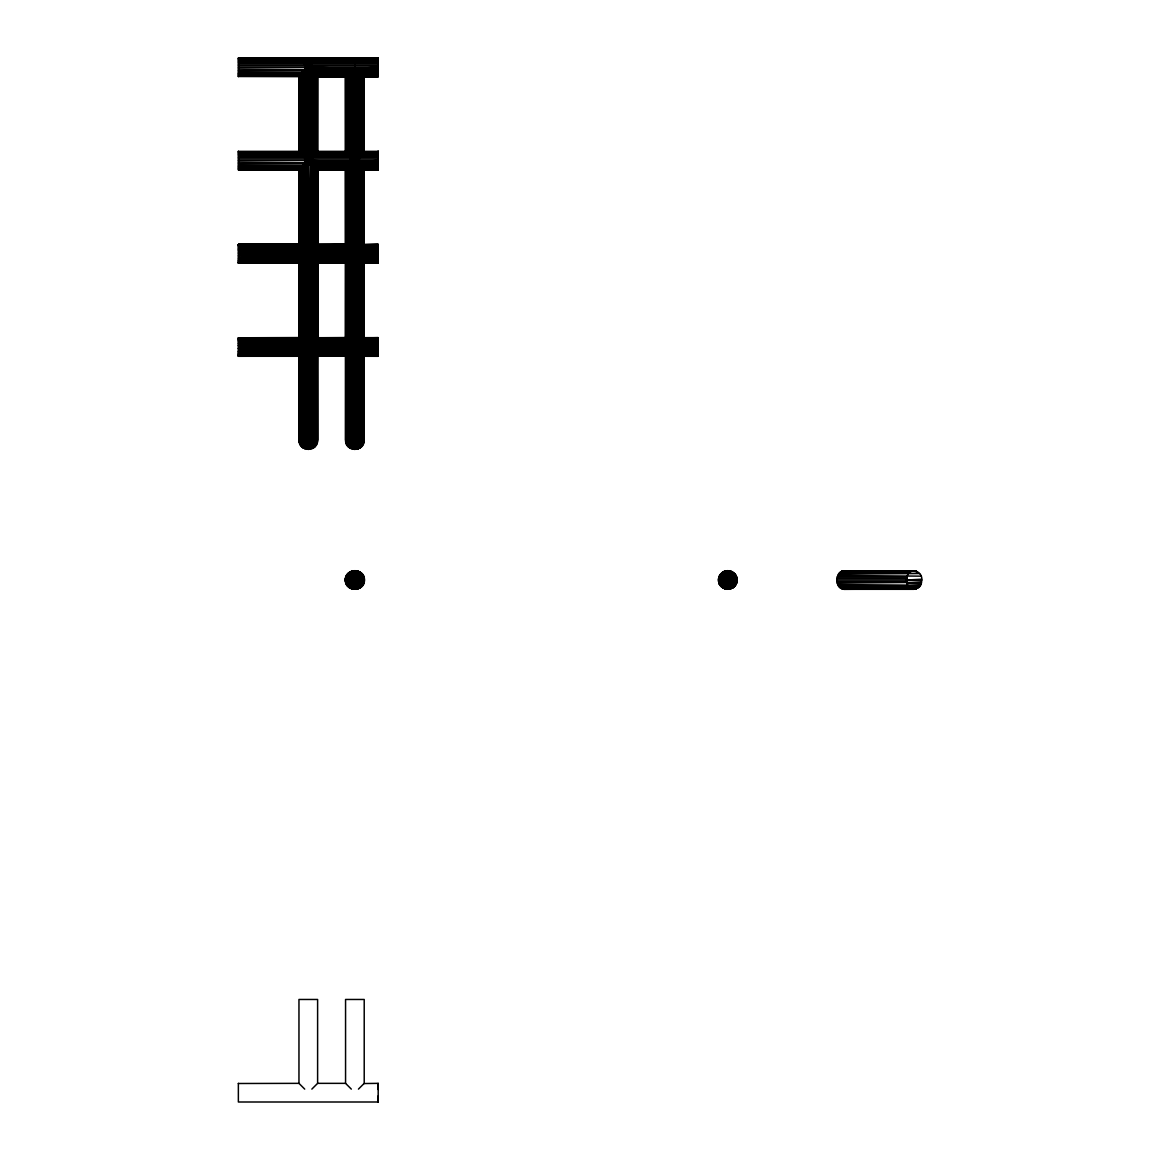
<?xml version="1.0" encoding="UTF-8"?>
<svg xmlns="http://www.w3.org/2000/svg" width="1160" height="1160" viewBox="0 0 1160 1160"><rect width="100%" height="100%" fill="white"/><g stroke="black" fill="none" stroke-linecap="round" stroke-linejoin="round"><path stroke-width="1.5" d="M238.365 1083.498L298.961 1083.353L298.961 999.47L317.608 999.47L317.608 1083.353L311.851 1089.11M301.339 165.894L300.889 246.355L238.365 245.673L299.671 245.137L299.396 169.534L299.28 244.745L238.365 244.992L278.907 245.34M238.365 343.781L378.189 343.781L238.365 345.346L308.285 346.97L317.608 356.279L317.608 440.176C318.202 452.168 298.279 452.183 299.106 440.176L299.135 356.106L308.285 346.97L378.189 345.346L354.887 344.259L238.365 343.781L306.486 343.07M315.882 445.251L317.245 441.96L317.202 355.888L345.97 355.888L346.13 440.176C345.955 450.182 361.76 451.82 363.341 441.858L362.645 354.714L378.189 355.032L363.5 355.569L362.964 440.176C362.746 449.094 348.826 450.718 347.289 441.685L347.13 354.714L316.027 354.714L315.418 440.176C314.737 447.586 303.311 449.268 301.817 441.467L302.368 352.872L238.365 352.959L303.108 352.147L303.195 441.191C304.616 447.572 313.142 445.628 314.273 440.176L314.868 353.553L348.29 353.553L348.421 441.467C349.914 449.268 361.34 447.586 362.021 440.176L362.645 354.714L378.189 354.104L378.189 356.279L364.211 356.279L354.887 346.057L238.365 345.346L378.189 345.346M313.794 156.948L312.982 70.905L312.678 158.746L311.474 67.323L310.445 66.787L308.821 67.323L307.733 346.97L305.094 346.97L304.717 257.317L238.365 256.94L306.457 255.562L307.197 346.97C304.457 349.537 310.822 349.668 311.474 346.97L311.851 257.317L351.32 257.317L351.697 346.97L358.077 346.97L358.454 257.317L359.194 256.621L355.293 253.75L354.887 58.145M359.586 343.389L360.557 259.419L378.189 259.738L378.189 263.074L364.211 263.074L354.887 253.75L309.502 254.968L310.445 347.493L306.11 347.493L306.457 255.562L238.365 255.374L378.189 252.126L311.851 250.183L311.474 67.323L310.097 251.938L378.189 253.75L354.887 255.562L353.104 254.098L353.974 161.443L308.285 160.529L307.733 67.323L306.11 66.787L305.094 67.323L304.717 250.183L238.365 250.56L305.863 251.343L306.661 67.323C304.587 64.539 311.982 64.539 309.894 67.323L310.097 160.529L309.357 67.323L310.445 66.787L306.11 66.787L307.197 67.323L307.067 252.532L238.365 253.75L378.189 253.75M300.672 441.685L300.527 354.714L238.365 355.032L299.671 355.569L300.208 440.176C300.425 449.094 314.345 450.718 315.882 441.685L315.491 354.177L347.681 354.177L348.421 441.467M317.55 356.236L317.419 442.003L308.285 440.176L299.135 442.003L298.961 356.279L238.365 356.279L238.365 337.647M346.101 338.01L345.883 262.755L317.521 262.986L317.463 338.024L317.608 263.074L298.961 244.426L299.048 169.462L299.28 244.745L238.365 244.571L238.365 263.074L298.961 263.074L298.961 338.038L299.135 262.899L238.365 262.928L299.367 262.668L299.512 339.793M345.941 244.615L317.289 244.745L317.55 169.476L317.419 244.6L345.941 244.934M317.564 169.462L317.579 244.456L345.999 244.542L317.419 244.6L317.303 169.476L317.289 244.745L345.999 244.426L317.521 244.513L317.564 169.462L317.55 244.47L299.005 263.03L238.365 263.074L299.28 262.755L299.498 338.01M238.365 68.933L352.176 70.02L351.393 161.225C351.93 164.952 357.845 164.952 358.382 161.225L354.887 160.529L345.564 169.853L345.564 244.818L345.738 169.679L317.202 169.708L345.97 169.462L346.115 244.789M362.065 155.194L362.645 75.067L378.189 75.4L363.5 75.936L363.631 153.338L363.805 76.241L378.189 76.502L364.037 76.458L364.066 151.597L364.211 76.647L354.887 67.323L345.564 76.647L345.564 151.612L345.738 76.458L317.202 76.487L345.97 76.241L346.115 153.367L346.274 75.936L315.52 75.501M358.454 253.75L357.411 256.273L355.583 257.244L354.887 253.75L345.607 263.03L345.564 338.038L345.738 262.899L340.504 262.74M358.454 70.891L359.527 158.746L359.281 71.717L378.189 70.514L358.454 70.891L358.077 160.529L356.671 160.892L355.293 160.529L354.887 67.323L354.481 160.529L353.104 160.892L351.697 160.529L351.32 70.891L311.866 71.891L349.711 72.5L348.942 155.15L348.971 73.239L311.822 73.312M359.962 441.191L359.281 351.364L378.189 350.146L358.454 350.537L358.077 440.176L356.671 440.539L355.293 440.176L355.801 347.884L378.189 348.58L357.599 349.668L358.382 440.873C357.845 444.599 351.93 444.599 351.393 440.873L351.32 350.537L311.851 350.537L311.474 440.176L308.69 440.176L309.198 347.884L353.974 347.884L353.104 440.539L354.887 442.003L356.671 440.539L357.599 349.668L378.189 350.146L378.189 352.959L361.485 353.553L360.876 440.176C359.252 446.701 350.523 446.701 348.899 440.176L348.971 352.872L314.2 352.872L314.751 441.467M348.899 248.399L348.971 166.446L313.591 166.518L348.29 167.127L348.856 248.341L349.711 165.721L310.082 165.213M354.887 344.259L354.887 343.404L378.189 342.301L378.189 337.647L363.849 337.951M354.887 252.837L354.887 251.938L310.097 251.938L308.734 160.529L309.357 67.323M354.887 251.038L354.887 250.183L378.189 249.095L378.189 250.56L310.097 251.938L311.416 160.529M355.801 347.884L355.7 440.176L356.671 440.539L355.801 347.884L378.189 346.97L354.887 346.057M359.542 343.345L359.542 258.404L378.189 258.404L378.189 256.94L357.294 256.157L356.512 346.97C358.585 349.74 351.19 349.74 353.263 346.97L353.075 255.562L309.502 254.968L308.821 346.97L310.445 347.493L309.357 346.97L309.502 254.968M362.021 440.176L362.094 354.177L378.189 354.104L361.485 353.553L362.486 441.685M362.964 339.72L362.964 261.827L378.189 261.827L362.282 261.145L362.05 341.606M363.66 244.789L363.805 169.462L378.189 169.722L364.037 169.679L364.211 244.818L364.168 169.809L354.887 160.529L351.393 161.225M364.08 151.612L364.037 76.458M363.341 443.671L363.805 355.888L378.189 356.149L364.168 356.236L364.066 440.176C364.892 452.183 344.969 452.168 345.564 440.176L345.564 356.279M238.365 1083.353L238.365 1102L378.189 1102L378.189 1095.866M378.189 1089.486L378.189 1083.353L364.037 1083.542M363.007 339.764L363.5 262.363L378.189 262.508L363.892 262.755L364.211 338.038L364.168 263.03L378.189 262.928L378.189 244.426L363.849 244.6L378.189 244.426L378.189 247.762L358.469 248.443M238.365 76.647L238.365 58L378.189 58L378.189 65.7L238.365 65.7M299.28 262.755L299.12 338.01L299.28 262.755L295.699 262.74M299.512 74.486L299.367 153.367L299.12 76.284L298.961 151.569M299.367 169.505L299.367 244.832L238.365 244.992L299.671 245.137L299.831 167.736M299.526 339.764L299.671 262.363L238.365 262.508L300.063 261.971L300.193 339.735M304.775 440.873L304.717 350.537L238.365 351.625L303.891 351.364L303.615 440.176L304.775 440.873C305.326 444.599 311.228 444.599 311.779 440.873L310.981 349.668L352.176 349.668L353.263 440.176L353.075 348.783L310.097 348.783L309.502 440.176C311.387 442.061 305.762 442.83 306.661 440.176L307.371 347.884L238.365 346.97L378.189 346.97M309.502 440.176L309.198 347.884L309.096 440.176L310.068 440.539L310.097 348.783M315.447 339.808L315.68 261.145L347.681 260.957L347.739 341.591M347.913 245.529L316.506 245.529L316.709 167.765M299.831 443.671L299.671 355.569L238.365 355.728L299.367 355.888L299.526 440.176C299.338 450.182 315.157 451.82 316.724 441.858L316.506 355.192L346.666 355.192L346.434 441.858M316.404 339.764L316.897 262.363L346.274 262.363L346.144 339.764L345.97 262.668L317.289 262.755L317.057 339.793L316.897 262.363L346.666 261.971L346.796 339.735M317.303 153.367L317.449 76.284M345.695 338.038L345.651 262.986L317.55 263.03L317.477 338.038L317.55 263.03L345.738 262.899L345.724 338.01L345.593 263.044L317.419 262.899L317.434 337.995L317.419 262.899L345.883 262.755L317.289 262.755M346.144 244.745L346.274 169.143L315.52 168.707M315.882 441.685L316.897 355.569L346.274 355.569L346.434 443.671M311.793 71.963L350.494 71.717L350.233 158.76L349.711 72.5L311.88 73.239M355.583 257.244L352.901 256.723L351.393 254.446L351.32 164.096L310.068 165.155L350.494 164.923L350.233 251.966L349.711 165.721L311.88 166.46M313.36 441.191L312.678 351.364L350.494 351.364L349.812 441.191M356.512 440.176L356.7 348.783L378.189 348.58M362.964 440.176L363.109 355.192L378.189 355.032M363.66 337.995L363.805 262.668L364.037 337.995M299.875 153.367L300.179 74.486L300.498 153.367L301.107 72.703M299.106 440.176L299.367 355.888L238.365 356.149L299.005 356.236L299.309 441.96M238.365 245.673L300.208 245.673L300.498 167.779M299.831 441.858L300.527 354.714L238.365 354.104L301.687 353.553L302.281 440.176L303.195 441.191M308.821 346.97L307.371 160.529L307.733 67.323M303.891 351.364L305.094 440.176L306.501 440.539L307.879 440.176L308.285 346.97L312.113 348.971L310.735 350.523L308.285 346.97L304.442 348.971L305.82 350.523L308.285 346.97L311.518 349.841M351.291 248.573L313.461 248.573L312.692 162.327L311.851 250.183L353.089 249.386L313.461 248.573L313.824 164.125M313.852 156.948L314.244 72.703L314.839 155.165L315.375 74.486L315.882 155.165L316.317 74.486M331.368 245.34L316.897 245.137L317.245 169.534L317.202 244.832L345.912 244.832L345.97 169.462L315.462 169.331M316.752 153.367L317.013 76.284L317.26 153.367M345.738 151.569L345.97 76.241L315.462 76.111M345.738 337.995L345.97 262.668L316.897 262.363M345.97 355.888L345.738 442.003L354.887 440.176L364.037 442.003L364.211 356.279M346.84 153.41L347.13 75.067L313.577 74.544M346.84 246.63L347.13 168.287L315.346 167.794M346.84 339.837L347.13 261.507L315.68 261.145L316.303 339.808M347.289 441.685L347.13 354.714M354.539 255.533L354.887 160.529L358.179 161.907M353.974 347.884L354.075 440.176L353.104 440.539L354.481 440.176L353.974 347.884L353.104 440.539L351.697 440.176L350.494 351.364M354.481 440.176L354.887 346.97L358.73 348.971L356.424 351.016M358.454 164.096L359.527 251.952L359.281 164.923L378.189 163.719L358.454 164.096L358.382 254.446L356.106 253.75L355.801 161.443L378.189 160.529L238.365 160.529M299.715 151.569L299.86 128.267M301.18 341.548L301.687 260.348L238.365 259.738L303.108 258.926L303.601 343.375M301.817 441.467L301.687 353.553L238.365 352.959M305.094 440.176L305.573 349.668L238.365 348.58L307.371 347.884L307.879 440.176M308.285 160.529L308.821 67.323M311.779 440.873L312.939 440.176L313.461 352.147L349.711 352.147L350.233 440.176L351.393 440.873M349.508 246.543L315.491 246.543L315.882 165.909L316.027 245.993L347.826 245.993M347.782 341.548L348.29 260.348L313.954 259.419L312.982 343.389M347.754 440.176L348.29 353.553M238.365 163.719L352.176 163.241L353.263 253.75L353.075 162.356L308.285 162.153L353.974 161.443L353.669 253.75L351.697 253.75L352.176 163.241L238.365 162.153M351.697 440.176L352.176 349.668M355.293 160.529L355.801 68.237L378.189 67.323L238.365 67.323M355.236 255.533L355.801 161.443L378.189 162.153L378.189 169.853L364.211 169.853L364.211 244.818M359.556 158.746L360.064 72.5L378.189 71.978L359.281 71.717M359.556 251.952L360.064 165.721L378.189 165.198L359.281 164.923M358.382 440.873L359.542 440.176L360.064 352.147L378.189 351.625L359.281 351.364M302.325 165.952L301.687 247.152L238.365 247.762L302.601 248.081L303.456 164.111M314.317 341.548L314.868 260.348L348.29 260.348L348.87 343.36L349.711 258.926L312.939 258.404L312.939 343.345M358.179 255.113L355.7 253.75L355.801 161.443L356.671 254.098L355.975 346.97L357.048 347.493L355.424 346.97L356.106 254.968L355.293 253.75L356.25 257.041M356.106 440.176L356.7 348.783M360.919 155.121L361.485 73.906L378.189 73.312L360.064 72.5L360.832 155.15L360.803 73.239L378.189 73.312M360.905 343.36L361.485 260.348L378.189 259.738M362.065 248.414L362.645 168.287L378.189 167.678L361.485 167.127L360.919 248.341L360.064 165.721L378.189 166.532L361.485 167.127L361.993 248.341L362.094 167.736L378.189 167.678M302.281 440.176L303.108 352.147L238.365 351.625M309.894 346.97L310.692 256.157L353.075 255.562L353.8 346.97L352.727 347.493L354.351 346.97L354.887 253.75L354.192 257.244M348.899 440.176L349.711 352.147M305.094 67.323L307.067 252.532L238.365 252.126L305.863 251.343L303.659 70.905L303.5 156.948L302.339 70.905L301.426 155.165L301.15 72.703M304.717 250.183L238.365 249.095L303.615 249.095L304.717 160.529M303.659 343.375L304.717 257.317L238.365 258.404L303.108 258.926L302.325 343.375L301.687 260.348L238.365 260.884L300.527 261.507L301.107 341.62L301.078 260.957L238.365 260.884M307.197 346.97L308.285 253.75L308.285 449.5M309.894 440.176L310.981 349.668M350.276 343.375L351.32 257.317L350.581 256.621L354.075 253.75L353.974 161.443L354.481 253.75L353.524 257.041M353.8 346.97L354.887 253.75L355.424 346.97M305.094 346.97L306.457 255.562M351.697 346.97L353.075 255.562M921.606 580.798C923.824 570.111 907.294 566.892 906.83 578.419C903.712 589.962 921.852 593.354 921.606 580.798L906.714 580L921.606 579.202M345.332 580C344.81 567.878 364.979 567.878 364.443 580C364.979 592.122 344.81 592.122 345.332 580L364.443 580M345.651 579.26L345.651 580.754M364.283 580.754L364.283 579.246M731.946 587.758C719.301 594.761 713.284 571.039 727.74 571.184M719.243 579.289C717.808 590.222 735.861 591.716 736.252 580.711C737.673 569.777 719.635 568.284 719.243 579.289C718.533 590.135 736.179 591.121 735.947 580C736.44 569.429 719.055 569.429 719.548 580M720.418 579.391C719.186 588.816 734.729 590.092 735.077 580.609C736.31 571.184 720.751 569.908 720.418 579.391L720.041 578.71C721.245 568.719 737.572 571.43 735.44 581.29C734.251 591.281 717.924 588.57 720.041 578.71M721.447 579.478C720.389 587.902 734.425 588.482 734.062 580C733.743 570.676 721.679 573.518 720.984 578.869C722.027 570.082 736.368 572.475 734.512 581.131C733.468 589.918 719.113 587.525 720.984 578.869M731.496 580C721.636 594.225 722.811 565.181 732.163 580.362C719.939 596.544 722.782 562.397 732.163 580.362M732.83 580.421C721.636 560.541 718.518 597.98 733.395 580.942C715.952 600.445 723.231 556.829 733.395 580.942M913.862 589.309L843.943 589.309C833.156 588.308 835.389 568.009 846.452 571.082L916.356 571.082L841.479 571.343L846.452 571.082M353.887 589.294L354.656 580L353.887 570.705M731.438 588.424L726.972 589.294L728.509 570.749C736.687 570.909 740.109 582.697 733.468 587.351L722.013 572.649L723.303 571.808L724.725 571.184L730.771 588.816L733.453 587.337L732.178 588.192L723.303 571.808L724.812 571.46M732.786 584.64L732.236 586.859L733.294 586.032M733.482 585.278L733.482 583.755M734.207 585.032L734.207 583.495M355.119 580.522C353.873 578.622 356.932 581.203 355.119 579.231M354.656 579.318L353.887 580L354.656 580.696M317.245 441.96L317.419 356.106L345.738 356.106L345.926 441.96M363.849 441.96L364.037 356.106L378.189 356.149M309.821 63.278L312.113 65.308L308.285 67.323L305.82 63.756L311.793 62.234L306.095 61.538L304.442 65.308L308.285 67.323L353.974 68.237L354.481 160.529M305.036 64.453L308.285 67.323L309.401 58.131L311.562 58.667M308.009 349.174L308.285 346.97L305.036 349.841M354.612 349.174L354.887 346.97L358.135 349.841M345.492 579.246L348.435 573.243M364.037 581.493L364.124 580.754M718.577 578.477L720.882 573.692L734.599 586.308C737.629 582.9 737.542 577.115 734.599 573.692L720.911 586.293L724.725 588.787M732.569 587.38L736.817 581.508L736.296 577.071L736.02 583.625M352.901 256.723L354.075 253.75L353.597 255.04M353.118 589.193L354.656 580L353.118 570.807M356.656 570.807L355.119 580L355.888 589.294L356.656 589.164L355.119 580L355.888 570.705L355.119 570.807L355.119 589.323L354.656 570.676L352.408 571.082M719.664 576.462L720.186 575.055M719.664 582.769L719.794 582.015M726.972 589.294L726.203 589.193L729.277 570.807M733.773 585.553L733.773 583.262M734.483 585.249L734.613 584.48M722.665 572.228L732.845 587.801L735.121 584.828L734.512 581.131M735.817 583.538L734.396 586.119L736.774 582.291L718.736 577.723M736.658 578.507L736.658 581.493M316.724 441.858L316.897 355.569M363.341 441.858L363.5 355.569L378.189 355.728L363.805 355.888L364.066 440.176L345.564 440.176L345.607 356.236L354.887 346.97L357.352 350.523M354.192 164.038L354.887 160.529L357.86 162.516M306.457 449.326L308.285 440.176L316.897 443.743M353.075 449.326L354.887 440.176L363.5 443.743M364.196 581.508L363.211 584.379M352.364 589.034L354.656 580L352.364 570.966M357.411 570.966L355.119 580L357.411 589.034M726.203 589.193L725.464 589.005L730.032 570.966M725.493 588.917L723.448 587.946M736.252 580.711L736.44 581.45L736.44 578.55L735.832 581.348M734.396 586.119L735.498 584.19L734.889 584.669M736.252 583.726L736.745 582.276L736.252 583.726L719.243 576.274L718.953 576.984L736.557 583.03L736.658 582.262M736.817 581.508L737.064 580L718.417 580L718.548 578.463L736.933 581.537L736.499 582.218M353.38 254.765L353.669 253.75L351.596 255.113M719.2 577.071L718.982 582.218M351.639 588.816L354.656 580L351.639 571.184M358.15 571.184L355.119 580L358.15 588.816M730.771 571.184L724.725 588.816L725.464 589.005M735.918 579.318L736.165 578.593L736.774 580L736.165 581.407L735.077 579.391M734.875 585.553L736.165 583.697M305.196 59.175L308.285 67.323L311.373 59.175M307.487 349.044L308.285 346.97L309.067 349.044M354.09 349.044L354.887 346.97L355.685 349.044M719.055 577.013L719.794 575.693M353.873 255.258L354.481 253.75M353.524 163.835L354.887 160.529L356.874 163.502M304.717 448.789L308.285 440.176L316.027 445.353M351.32 448.789L354.887 440.176L362.645 445.353M358.875 571.46L355.119 580L358.875 588.54M718.924 576.97L719.548 575.563L735.947 584.437M724.014 588.511L731.438 571.576L727.74 570.676L724.725 571.213L726.986 570.836L728.509 589.251L727.74 589.193L727.74 570.676L728.509 570.836M350.219 588.192L354.656 580L350.914 571.46M359.556 571.808L355.119 580L359.556 588.192M723.448 572.054L720.041 574.968L720.621 574.447M732.178 571.808L723.361 588.091L722.709 587.699M363.065 584.307L361.775 586.119M360.224 572.199L355.119 580L360.224 587.801M722.665 587.772L732.772 572.3L734.034 573.171L721.433 586.859L722.042 587.337L719.2 582.929M356.25 163.835L354.887 160.529L351.219 164.198L352.017 164.836M303.108 447.934L308.285 440.176L314.868 446.774M349.711 447.934L354.887 440.176L361.485 446.774M304.993 58.667L307.168 58.131L308.285 67.323L310.735 63.756M355.293 440.176L354.887 346.97L351.045 348.971L352.423 350.523L354.887 346.97L355.163 349.174M362.079 585.423C372.838 562.049 330.498 572.46 351.118 588.077M348.928 587.351L354.656 580L350.219 571.808M360.847 572.649L355.119 580L360.847 587.351M722.013 587.351L733.468 572.649M362.457 585.713L361.964 586.293L355.119 580L361.442 573.141M348.348 586.859L354.656 580L349.566 572.199M720.49 574.36L719.968 574.925L735.541 585.104L735.687 584.307L735.121 584.828M301.687 446.774L308.285 440.176L313.461 447.934L314.751 446.643M348.29 446.774L354.887 440.176L360.064 447.934M361.615 585.974L357.294 588.555L351.799 588.337M358.454 1089.11L364.211 1083.353L364.211 999.47L345.564 999.47L345.564 1083.353L351.32 1089.11M347.797 586.308L354.656 580L348.928 572.649M361.978 573.692L355.119 580L361.442 586.859M308.285 67.323L311.518 64.453M351.639 349.841L354.887 346.97M348.536 573.359L350.973 571.576M733.86 586.641L732.83 587.772M357.758 164.836L358.556 164.198M347.304 585.727L354.656 580L348.348 573.141M362.486 574.273L355.119 580L362.486 585.727M721.52 586.772L720.418 585.713L735.106 574.273L734.585 573.707M360.774 587.25L359.426 587.946M351.915 162.516L354.887 160.529L355.583 164.038M300.527 445.353L308.285 440.176L311.851 448.789M347.13 445.353L354.887 440.176L358.454 448.789M347.333 585.713L346.883 585.089L354.656 580L347.797 573.692M362.935 574.896L355.119 580L362.935 585.104M720.041 585.032L720.418 585.713L719.939 585.104L735.527 574.925L736.44 577.013L735.106 574.273M732.685 587.569L731.38 588.279M719.664 584.379L719.664 583.538M718.577 581.523L719.577 584.423L735.918 575.577L733.163 573.04M736.296 577.839L735.832 575.621M363.326 575.563L355.119 580L363.326 584.437M358.382 448.63L359.962 447.774M303.92 61.002L307.356 59.711L312.635 61.002M304.775 62.234L306.095 61.538M346.13 583.741L354.656 580L347.304 574.273M720.49 585.64L719.214 583.741L736.281 576.259L736.774 577.709L718.707 582.291M351.596 161.907L354.887 160.529M299.671 443.743L308.285 440.176L310.097 449.326M346.274 443.743L354.887 440.176L356.7 449.326M351.031 571.721L352.437 571.242M358.759 588.279L357.338 588.758M345.839 583.03L354.656 580L346.854 574.896M363.935 583.03L355.119 580L363.66 576.259L363.906 576.984L355.119 580L363.66 583.741M719.214 583.741L718.953 583.016L736.527 576.984L736.745 577.723L736.252 576.274M730.684 588.54L728.495 589.005M843.943 589.309L916.356 588.917L841.479 588.642M345.622 582.291L354.656 580L350.914 588.54L352.408 588.917M356.671 254.098L358.077 253.75L357.599 163.241L378.189 162.153L356.7 162.356L356.512 253.75L357.599 163.241L378.189 163.719M356.642 589.077L357.381 588.917M351.393 254.446L353.104 254.098M345.462 581.537L354.656 580L349.566 587.801L348.957 587.337M364.327 578.463L355.119 580L364.168 582.291M736.933 578.463L718.548 581.537L718.49 579.231L737.035 580.768L736.078 577.143M356.613 588.917L355.119 589.034M310.068 449.152L306.501 449.152M345.375 580.768L354.656 580L346.463 575.563M364.414 579.231L355.119 580L364.327 581.537M731.25 577.274L733.526 577.462M718.461 580.768L737.035 579.231M845.205 570.749L842.696 570.894L915.124 570.749L912.601 570.894M919.561 573.548L838.462 574.142M837.23 583.103L921.388 582.349M918.604 587.496L840.347 587.932L843.262 588.091M727.001 570.995L728.495 570.995M378.189 74.457L362.094 74.53L362.036 155.165L361.485 73.906L378.189 74.457L362.645 75.067L362.935 153.41M378.189 168.606L363.5 169.143L363.007 246.543L363.109 168.751L378.189 168.606L362.645 168.287L362.935 246.63M378.189 261.827L363.5 262.363L363.631 339.764L363.892 262.755L378.189 262.928L367.401 262.74M358.469 341.663L378.189 340.967L360.267 340.518M312.939 258.404L351.32 257.317L310.692 256.157L311.474 346.97M362.065 245.369L378.189 244.992L362.065 244.876M360.267 247.036L378.189 246.616L362.065 246.181M362.065 338.575L378.189 338.198L362.065 338.096M360.267 340.243L378.189 339.822L362.065 339.401M313.461 248.573L351.291 247.906M359.498 343.375L358.454 257.317L378.189 256.94M238.365 249.095L302.601 248.081L302.383 165.894M313.505 74.385L348.29 73.906L348.856 155.121M313.505 167.606L348.29 167.127L347.782 248.341L347.681 167.736L313.649 167.678M362.065 245.905L378.189 245.673L362.065 245.572M362.065 339.111L378.189 338.894L362.065 338.793M363.849 244.731L378.189 244.426M356.685 249.342L378.189 249.095L358.469 248.646M356.685 342.548L378.189 342.301L358.469 341.867M238.365 70.514L352.176 70.02L353.104 160.892L354.887 162.356L356.671 160.892L355.801 68.237L378.189 68.933L378.189 76.647L364.211 76.647L378.189 76.502M378.189 75.4L363.109 75.545L362.978 153.309L363.5 75.936L378.189 76.081L363.805 76.241L364.037 151.569M316.346 339.72L316.346 261.827L347.13 261.507L347.71 341.62M310.068 343.041L353.089 342.591L311.866 342.476M315.346 75.342L347.13 75.067L347.71 155.194M315.346 168.548L347.13 168.287L347.71 248.414M378.189 169.722L364.168 169.809L378.189 169.853L378.189 151.221L378.189 158.92L238.365 158.92M362.065 245.094L378.189 244.992L363.849 244.992M378.189 263.074L364.168 263.03L378.189 263.074L364.168 263.03L364.08 338.038L364.211 263.074L378.189 262.928L363.892 262.755L364.051 339.793M362.065 338.314L378.189 338.198M301.107 339.068L238.365 338.894L301.107 338.604M315.447 338.531L345.926 338.401M302.905 340.126L238.365 339.822L302.905 339.488M313.664 339.43L347.71 339.256M304.688 341.431L238.365 340.967L302.905 340.634M311.866 340.59L349.508 340.402L313.664 340.185M304.688 342.012L238.365 342.301L306.486 342.461M311.866 341.982L351.306 341.808L311.866 341.489M315.52 76.052L346.274 75.936L346.767 153.338L346.666 75.545L315.259 75.414M315.52 169.273L346.274 169.143L346.767 246.543L346.666 168.751L315.259 168.635M316.738 167.736L316.897 245.137L345.839 245.021M358.469 247.819L378.189 247.762L360.267 247.298M360.267 341.04L378.189 340.967M345.607 76.603L317.173 76.632L345.564 76.647L345.695 151.612L345.564 76.647L317.173 76.531M345.607 169.809L317.173 169.853L345.564 169.853L345.695 244.818L345.564 169.853L317.173 169.737M299.135 244.6L299.062 169.476L299.135 244.6L238.365 244.571L298.976 244.456L298.961 169.462L299.005 244.47L238.365 244.571L299.367 244.832M363.849 337.676L378.189 337.647L378.189 356.279L364.168 356.236M299.324 338.125L238.365 338.198L299.324 337.923M315.447 338.096L345.926 338.053L315.447 338.299M238.365 338.894L301.107 338.807M315.447 338.793L347.71 338.749M238.365 58.145L378.189 58.145M238.365 58.566L378.189 58.566M307.226 58.667L309.329 58.667M238.365 59.247L378.189 59.247M238.365 60.175L378.189 60.175M238.365 61.335L378.189 61.335M238.365 62.654L378.189 62.654M238.365 64.133L378.189 64.133M238.365 71.978L306.486 71.978M302.905 73.312L238.365 73.312L238.365 74.457L302.905 74.457M238.365 75.4L301.107 75.4M238.365 76.081L299.324 76.081M238.365 76.502L299.324 76.647M238.365 151.351L299.324 151.351M317.245 151.351L345.926 151.351M363.849 151.351L378.189 151.351M238.365 151.772L299.324 151.772M317.245 151.772L345.926 151.772M362.065 151.772L378.189 151.772M238.365 152.468L301.107 152.468M315.447 152.468L347.71 152.468M362.065 152.468L378.189 152.468M238.365 153.395L302.905 153.395M313.664 153.395L347.71 153.395M362.065 153.395L378.189 153.395M238.365 154.541L302.905 154.541M313.664 154.541L349.508 154.541M360.267 154.541L378.189 154.541M238.365 155.875L306.486 155.875M310.068 155.875L351.306 155.875M358.469 155.875L378.189 155.875M238.365 157.354L378.189 157.354M238.365 165.198L306.486 165.198M238.365 166.532L302.905 166.532M238.365 167.678L302.905 167.678M301.107 168.606L238.365 168.606L301.107 169.302M238.365 169.722L299.324 169.722M299.324 169.853L238.365 169.853L238.365 151.221M238.365 244.426L298.976 244.456M316.897 245.137L347.652 245.137M349.668 247.152L314.868 247.152L313.882 164.14M311.851 250.183L378.189 250.56M317.608 263.074L345.593 263.044M317.245 337.719L345.926 337.647L317.245 337.777M238.365 339.822L302.905 339.793M313.664 339.779L347.71 339.764M238.365 356.279L299.135 356.106L298.961 440.176L317.608 440.176L317.202 355.888M840.347 572.068L910.266 572.068M839.332 572.996L909.252 572.996M731.452 573.141L733.294 573.968M837.752 575.447L920.967 576.158M837.23 576.897L907.149 576.897M731.452 577.578L732.99 577.695M836.911 578.419L906.83 578.419M836.809 580L921.635 580M836.911 581.58L906.83 581.58M837.752 584.553L920.359 585.22M838.462 585.858L919.561 586.452M839.332 587.003L909.252 587.003M317.608 1083.353L345.564 1083.353M313.649 74.472L347.681 74.53L347.739 155.165L348.29 73.906L311.764 73.37M299.005 263.03L238.365 262.928L298.976 263.044L299.091 338.024L299.367 262.668L238.365 262.508M238.365 340.967L302.905 341.011M311.866 341.025L349.508 341.04M238.365 354.104L301.078 354.177L301.136 440.176M364.168 76.603L378.189 76.647L378.189 58M360.267 246.558L378.189 246.616M300.063 261.971L238.365 261.827L300.527 261.507L300.237 339.837L299.671 262.363M315.447 339.111L347.71 339.199M362.065 339.779L378.189 339.822M238.365 348.58L306.457 348.783L306.661 440.176L305.573 349.668L238.365 350.146L304.717 350.537M238.365 355.032L300.063 355.192L300.208 440.176M378.189 166.532L360.803 166.446L360.876 248.399M316.346 261.827L346.666 261.971M308.285 70.514L351.32 70.891M351.32 164.096L308.285 163.719L308.285 58M354.887 251.938L378.189 252.126M351.407 247.776L314.868 247.152L314.868 165.952M347.681 260.957L314.868 260.348L315.375 339.75M378.189 70.514L357.599 70.02L356.512 160.529L356.7 69.136L378.189 68.933L357.599 70.02L358.382 161.225M727.74 589.034L725.522 588.758M353.916 589.005L354.656 589.034M911.397 571.358L917.531 571.677M907.149 583.103L920.967 583.842M912.601 589.106L915.124 589.251L842.696 589.106L845.205 589.251M358.454 257.317L378.189 258.404L360.557 259.419L360.861 343.389M732.018 573.461L733.526 573.721M732.264 574.2L733.033 574.258M732.395 574.954L734.613 575.519M732.264 576.476L733.033 576.549M345.375 579.231L354.656 580L346.463 584.437L346.956 585.032M364.414 580.768L355.119 580L364.168 577.709L363.906 576.984M353.104 449.152L354.887 449.326M728.465 571.213L730.611 571.663M355.873 570.995L357.338 571.242M353.147 589.077L353.901 589.164M345.462 578.463L354.656 580L346.13 576.259M352.437 588.758L353.176 588.917M733.163 575.78L734.613 576.288M345.622 577.709L354.656 580L345.839 576.97M357.381 571.082L358.106 571.3M733.482 574.722L736.02 576.375M733.555 575.476L734.28 575.737M733.482 576.245L736.02 577.898M351.726 588.555L350.363 587.946M731.293 571.923L732.569 572.62M352.423 350.523L353.351 351.016M732.047 572.054L735.498 575.809M359.426 572.054L361.354 573.243M350.276 588.091L348.536 586.655M734.7 577.607L736.252 579.289M720.389 574.273L735.106 585.727M349.812 447.774L347.289 445.251M303.195 447.774L300.672 445.251M735.251 575.94L734.512 573.779L735.687 575.693L734.7 574.591M361.238 573.359L364.196 578.492M299.005 1083.396L304.717 1089.11M734.585 579.434L735.527 580.638M721.433 573.141L734.062 586.859M348.014 586.119L347.101 584.945M356.874 256.723L355.293 253.75M719.577 580.682L718.953 579.275M346.709 584.307L345.752 581.493M724 571.46L731.481 588.511M735.005 581.203L735.498 582.668M732.236 582.422L732.728 583.871M718.924 583.03L719.548 584.437M360.876 440.176L360.803 352.872L378.189 352.959L360.064 352.147L361.354 441.467M735.44 581.29L735.817 582.769M718.837 582.262L719.055 582.987M725.449 570.966L730.032 589.034M734.483 582.958L734.613 583.712M729.277 589.193L726.232 570.938M719.664 577.23L719.794 577.985M364.037 578.521L364.124 579.26M345.492 580.754L345.593 581.508M308.546 349.174L308.285 346.97L308.69 440.176M350.494 71.717L351.697 160.529M350.494 164.923L351.697 253.75M358.454 350.537L359.542 440.176M311.851 257.317L312.895 343.375M311.851 350.537L312.939 440.176M358.077 346.97L357.294 256.157L378.189 255.374L356.106 254.968L356.512 346.97M313.461 352.147L314.273 440.176M362.906 339.808L362.282 261.145L378.189 260.884L361.485 260.348L361.993 341.548M315.955 165.967L316.506 245.529M314.911 165.909L315.491 246.543M306.661 67.323L307.371 160.529M350.204 343.375L349.711 258.926L313.954 259.419L314.258 341.606M346.274 262.363L346.767 339.764M346.274 355.569L346.811 440.176M314.868 353.553L315.418 440.176M316.375 74.486L316.695 153.367M316.027 354.714L316.346 440.176M301.397 165.952L301.687 247.152L238.365 246.616L300.889 246.355L300.556 167.692M299.889 167.779L300.208 245.673M299.541 74.486L299.831 153.367M364.037 244.789L363.805 169.462L378.189 169.302L363.5 169.143L363.631 244.745M303.5 164.154L303.615 249.095M302.296 70.905L302.368 155.165M299.541 76.284L299.657 151.569M736.296 582.16L736.296 582.929M378.189 1083.353L378.189 1102M354.887 157.354L354.887 449.5M299.671 169.534L299.671 245.137M299.091 76.284L299.019 151.569L299.091 76.284M317.594 76.284L317.564 151.569L317.477 76.284M355.801 68.237L355.7 160.529L356.671 160.892L355.801 68.237M307.371 347.884L306.501 440.539L307.473 440.176L307.371 347.884M353.974 68.237L353.104 160.892L354.075 160.529L353.974 68.237L308.285 68.933L353.075 69.136L353.263 160.529L353.974 68.237M346.158 579.289C344.752 590.353 363.196 591.788 363.631 580.711C365.037 569.647 346.594 568.212 346.158 579.289M346.492 579.318C345.144 589.947 362.877 591.324 363.298 580.682C364.631 570.053 346.912 568.675 346.492 579.318M346.883 579.362C345.607 589.468 362.5 590.788 362.906 580.652C364.182 570.532 347.289 569.212 346.883 579.362M347.333 579.391C346.13 588.932 362.079 590.164 362.457 580.609C363.66 571.068 347.71 569.836 347.333 579.391M347.826 579.434C346.709 588.337 361.601 589.483 361.964 580.565C363.08 571.663 348.188 570.517 347.826 579.434M348.363 579.478C347.348 587.685 361.079 588.729 361.412 580.522C362.442 572.315 348.696 571.271 348.363 579.478M348.957 579.522C348.029 586.989 360.528 587.932 360.832 580.478C361.76 573.025 349.262 572.083 348.957 579.522M349.58 579.579C360.89 600.474 364.211 560.744 349.58 579.579M350.233 579.637C360.151 597.864 363.065 563.195 350.233 579.637M350.929 579.696C359.382 595.138 361.848 565.775 350.929 579.696M351.639 579.753C358.585 592.311 360.601 568.429 351.639 579.753M352.379 579.812C357.758 589.396 359.31 571.169 352.379 579.812M353.133 579.87C356.135 585.539 357.918 574.939 353.147 579.753M724.725 579.753C731.134 592.006 733.062 568.704 724.725 579.753M725.464 579.812C729.785 587.932 731.032 572.533 725.464 579.812M726.218 579.87C728.712 585.292 730.495 575.201 726.232 579.753M728.509 580C727.479 582.827 726.276 577.68 728.509 580M378.189 337.777L363.849 337.806L378.189 337.777M299.324 337.647L238.365 337.777L299.324 337.661"/></g></svg>
